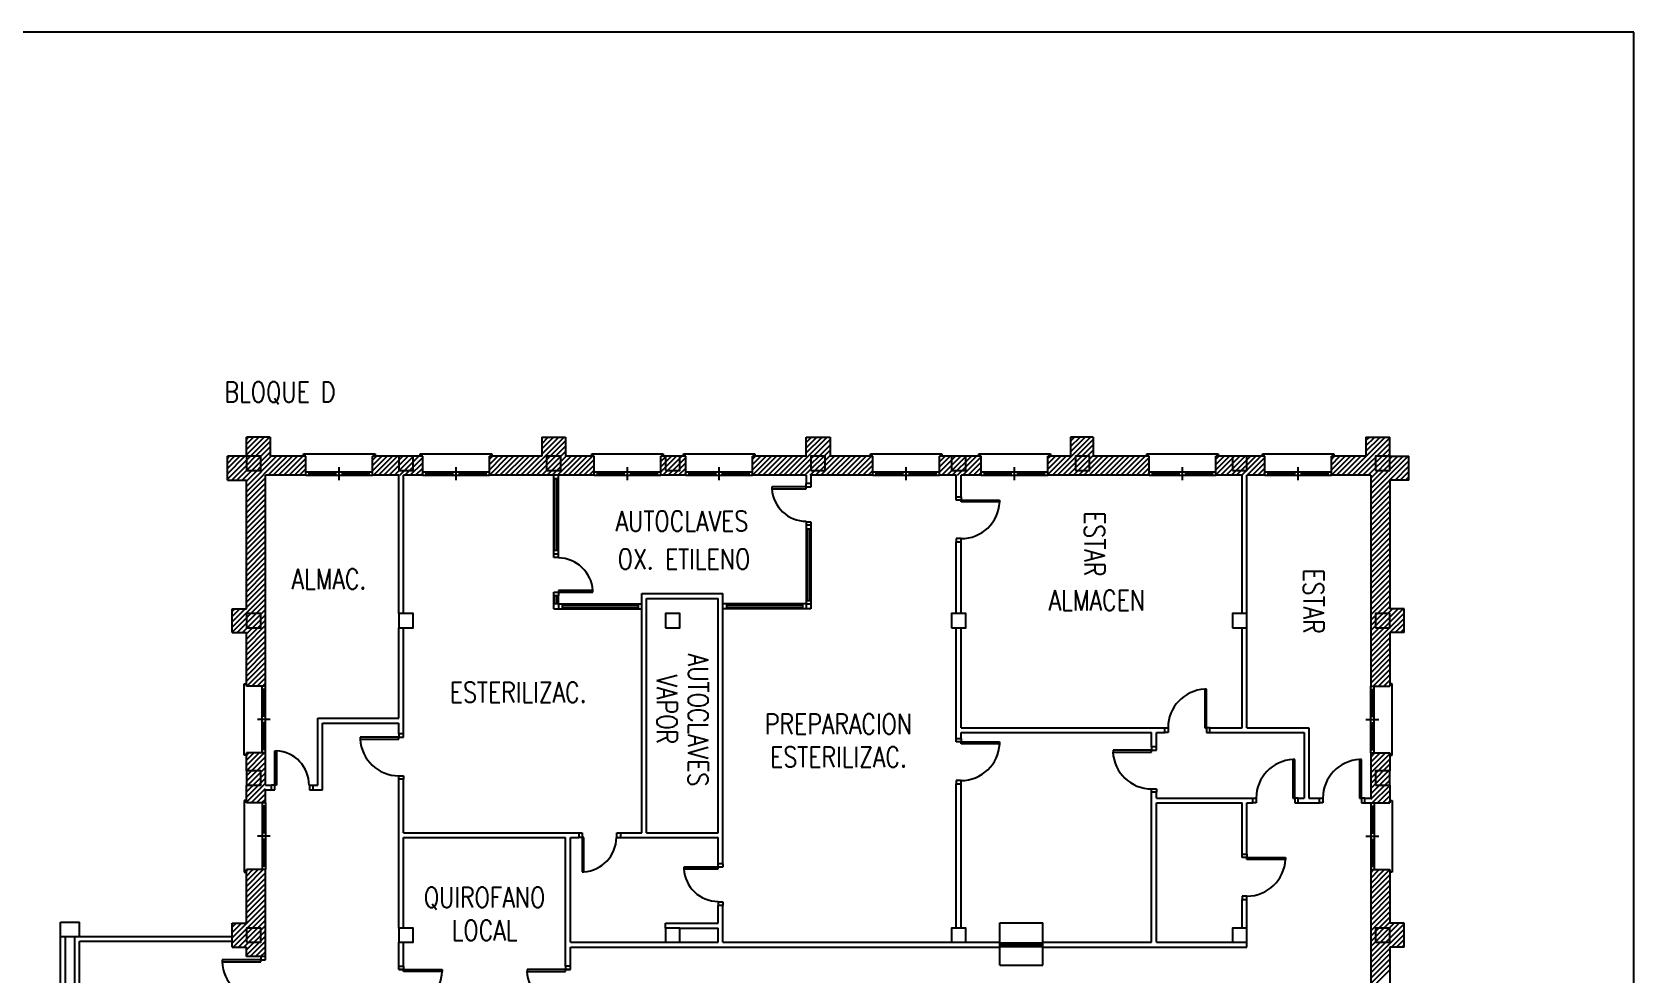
# Model space of a CAD drawing. Extents: x 0 to 420, y 0 to 297.
# Drawn here: x 285.5 to 420, y 217.9 to 297 of the extents above; entities that cross this region are included whole.
import ezdxf
from ezdxf.enums import TextEntityAlignment as Align

# ---------------------------------------------------------------- set-up
doc = ezdxf.new("R2010")
doc.units = 0
doc.header["$LTSCALE"] = 0.8
doc.header["$MEASUREMENT"] = 0
doc.layers.get('0').update_dxf_attribs({"linetype": 'CONTINUOUS'})
doc.layers.add('PLANTA-EDIFICIO', color=7, linetype='CONTINUOUS')
doc.layers.add('USO-EDIFICIO', color=7, linetype='CONTINUOUS')
doc.styles.add('ROMANS', font='ROMANS.shx', dxfattribs={"width": 0.8, "height": 1.7})

# ---------------------------------------------------------------- blocks, each defined once
blk = doc.blocks.new('*X14')
at = {"color": 0}
for p, q in [((301.9, 259.47), (305.43, 263)), ((302.27, 259.4), (305.5, 262.63)), ((303.5, 261.52), (304.98, 263)), ((303.5, 261.96), (304.54, 263)), ((303.5, 262.4), (304.1, 263)), ((303.5, 262.84), (303.66, 263)), ((326.98, 259.8), (330.18, 263)), ((327.42, 259.8), (330.3, 262.68)), ((328.3, 261.57), (329.73, 263)), ((328.3, 262.01), (329.29, 263)), ((328.3, 262.45), (328.85, 263)), ((328.3, 262.89), (328.41, 263)), ((349.07, 259.8), (352.27, 263)), ((349.51, 259.8), (352.5, 262.79)), ((349.96, 259.8), (352.5, 262.34)), ((350.5, 261.67), (351.83, 263)), ((350.5, 262.11), (351.39, 263)), ((350.5, 262.55), (350.95, 263)), ((350.5, 263), (350.5, 263)), ((371.17, 259.8), (374.37, 263)), ((371.61, 259.8), (374.6, 262.79)), ((372.05, 259.8), (374.6, 262.35)), ((372.7, 261.77), (373.93, 263)), ((372.7, 262.21), (373.49, 263)), ((372.7, 262.66), (373.04, 263)), ((395.92, 259.8), (399.12, 263)), ((396.36, 259.8), (399.5, 262.94)), ((396.8, 259.8), (399.5, 262.5)), ((397.5, 261.82), (398.68, 263)), ((397.5, 262.27), (398.23, 263)), ((397.5, 262.71), (397.79, 263)), ((301.9, 259.92), (303.38, 261.4)), ((301.9, 260.36), (302.94, 261.4)), ((301.9, 260.8), (302.5, 261.4)), ((301.9, 261.24), (302.06, 261.4)), ((302.71, 259.4), (305.5, 262.19)), ((303.15, 259.4), (305.5, 261.75)), ((303.5, 258.42), (306.48, 261.4)), ((303.5, 258.86), (306.04, 261.4)), ((303.5, 259.31), (305.59, 261.4)), ((305.32, 259.8), (306.92, 261.4)), ((305.76, 259.8), (307.36, 261.4)), ((306.2, 259.8), (307.8, 261.4)), ((306.65, 259.8), (308.25, 261.4)), ((307.09, 259.8), (308.5, 261.21)), ((314.1, 260.18), (315.32, 261.4)), ((314.1, 260.63), (314.87, 261.4)), ((314.1, 261.07), (314.43, 261.4)), ((314.16, 259.8), (315.76, 261.4)), ((314.6, 259.8), (316.2, 261.4)), ((315.04, 259.8), (316.64, 261.4)), ((315.48, 259.8), (317.08, 261.4)), ((315.93, 259.8), (317.53, 261.4)), ((316.37, 259.8), (317.97, 261.4)), ((316.81, 259.8), (318.3, 261.29)), ((323.9, 259.82), (325.48, 261.4)), ((323.9, 260.26), (325.04, 261.4)), ((323.9, 260.7), (324.6, 261.4)), ((323.9, 261.14), (324.16, 261.4)), ((324.32, 259.8), (325.92, 261.4)), ((324.77, 259.8), (326.37, 261.4)), ((325.21, 259.8), (326.81, 261.4)), ((325.65, 259.8), (327.25, 261.4)), ((326.09, 259.8), (327.69, 261.4)), ((326.53, 259.8), (328.13, 261.4)), ((327.86, 259.8), (330.3, 262.24)), ((328.3, 259.8), (330.3, 261.8)), ((328.74, 259.8), (330.34, 261.4)), ((329.18, 259.8), (330.78, 261.4)), ((329.63, 259.8), (331.23, 261.4)), ((330.07, 259.8), (331.67, 261.4)), ((330.51, 259.8), (332.11, 261.4)), ((330.95, 259.8), (332.55, 261.4)), ((331.39, 259.8), (332.7, 261.11)), ((338.3, 260.08), (339.62, 261.4)), ((338.3, 260.52), (339.18, 261.4)), ((338.3, 260.96), (338.74, 261.4)), ((338.47, 259.8), (340.07, 261.4)), ((338.91, 259.8), (340.4, 261.29)), ((346, 259.82), (347.58, 261.4)), ((346, 260.26), (347.14, 261.4)), ((346, 260.71), (346.69, 261.4)), ((346, 261.15), (346.25, 261.4)), ((346.42, 259.8), (348.02, 261.4)), ((346.86, 259.8), (348.46, 261.4)), ((347.3, 259.8), (348.9, 261.4)), ((347.75, 259.8), (349.35, 261.4)), ((348.19, 259.8), (349.79, 261.4)), ((348.63, 259.8), (350.23, 261.4)), ((350.4, 259.8), (352.5, 261.9)), ((350.84, 259.8), (352.5, 261.46)), ((351.28, 259.8), (352.88, 261.4)), ((351.72, 259.8), (353.32, 261.4)), ((352.17, 259.8), (353.77, 261.4)), ((352.61, 259.8), (354.21, 261.4)), ((353.05, 259.8), (354.65, 261.4)), ((353.49, 259.8), (355.09, 261.4)), ((353.93, 259.8), (355.53, 261.4)), ((354.38, 259.8), (355.98, 261.4)), ((354.82, 259.8), (356.1, 261.08)), ((361.7, 260.05), (363.05, 261.4)), ((361.7, 260.5), (362.6, 261.4)), ((361.7, 260.94), (362.16, 261.4)), ((361.7, 261.38), (361.72, 261.4)), ((361.89, 259.8), (363.49, 261.4)), ((362.33, 259.8), (363.93, 261.4)), ((362.77, 259.8), (364.37, 261.4)), ((363.21, 259.8), (364.81, 261.4)), ((363.66, 259.8), (365.2, 261.34)), ((370.8, 259.87), (372.33, 261.4)), ((370.8, 260.31), (371.89, 261.4)), ((370.8, 260.76), (371.44, 261.4)), ((370.8, 261.2), (371, 261.4)), ((372.5, 259.8), (374.6, 261.9)), ((372.94, 259.8), (374.6, 261.46)), ((373.38, 259.8), (374.98, 261.4)), ((373.82, 259.8), (375.42, 261.4)), ((374.26, 259.8), (375.86, 261.4)), ((374.7, 259.8), (376.3, 261.4)), ((375.15, 259.8), (376.75, 261.4)), ((375.59, 259.8), (377.19, 261.4)), ((376.03, 259.8), (377.63, 261.4)), ((376.47, 259.8), (378.07, 261.4)), ((376.91, 259.8), (378.51, 261.4)), ((377.36, 259.8), (378.96, 261.4)), ((377.8, 259.8), (379.3, 261.3)), ((384.9, 259.83), (386.47, 261.4)), ((384.9, 260.27), (386.03, 261.4)), ((384.9, 260.71), (385.59, 261.4)), ((384.9, 261.16), (385.14, 261.4)), ((385.31, 259.8), (386.91, 261.4)), ((385.75, 259.8), (387.35, 261.4)), ((386.2, 259.8), (387.8, 261.4)), ((386.64, 259.8), (388.24, 261.4)), ((387.08, 259.8), (388.68, 261.4)), ((387.52, 259.8), (389, 261.28)), ((394.6, 259.81), (396.19, 261.4)), ((394.6, 260.25), (395.75, 261.4)), ((394.6, 260.69), (395.31, 261.4)), ((394.6, 261.13), (394.87, 261.4)), ((395.03, 259.8), (396.63, 261.4)), ((395.48, 259.8), (397.08, 261.4)), ((397.24, 259.8), (399.5, 262.06)), ((397.69, 259.8), (399.5, 261.61)), ((397.9, 258.25), (401.05, 261.4)), ((397.9, 258.69), (400.61, 261.4)), ((397.9, 259.13), (400.17, 261.4)), ((397.9, 259.57), (399.73, 261.4)), ((397.9, 257.8), (401.1, 261)), ((307.53, 259.8), (308.5, 260.77)), ((307.97, 259.8), (308.5, 260.33)), ((308.41, 259.8), (308.5, 259.89)), ((317.25, 259.8), (318.3, 260.85)), ((317.69, 259.8), (318.3, 260.41)), ((318.14, 259.8), (318.3, 259.96)), ((331.84, 259.8), (332.7, 260.66)), ((332.28, 259.8), (332.7, 260.22)), ((339.35, 259.8), (340.4, 260.85)), ((339.79, 259.8), (340.4, 260.41)), ((340.23, 259.8), (340.4, 259.97)), ((355.26, 259.8), (356.1, 260.64)), ((355.7, 259.8), (356.1, 260.2)), ((364.1, 259.8), (365.2, 260.9)), ((364.54, 259.8), (365.2, 260.46)), ((364.98, 259.8), (365.2, 260.02)), ((378.24, 259.8), (379.3, 260.86)), ((378.68, 259.8), (379.3, 260.42)), ((379.12, 259.8), (379.3, 259.98)), ((387.96, 259.8), (389, 260.84)), ((388.41, 259.8), (389, 260.39)), ((388.85, 259.8), (389, 259.95)), ((399.94, 259.4), (401.1, 260.56)), ((400.38, 259.4), (401.1, 260.12)), ((400.82, 259.4), (401.1, 259.68)), ((303.5, 257.98), (305.1, 259.58)), ((303.5, 257.54), (305.1, 259.14)), ((303.5, 257.1), (305.1, 258.7)), ((303.5, 256.65), (305.1, 258.25)), ((397.9, 257.36), (399.5, 258.96)), ((397.9, 256.92), (399.5, 258.52)), ((303.5, 256.21), (305.1, 257.81)), ((303.5, 255.77), (305.1, 257.37)), ((303.5, 255.33), (305.1, 256.93)), ((397.9, 256.48), (399.5, 258.08)), ((397.9, 256.04), (399.5, 257.64)), ((397.9, 255.59), (399.5, 257.19)), ((303.5, 254.89), (305.1, 256.49)), ((303.5, 254.44), (305.1, 256.04)), ((303.5, 254), (305.1, 255.6)), ((397.9, 255.15), (399.5, 256.75)), ((397.9, 254.71), (399.5, 256.31)), ((397.9, 254.27), (399.5, 255.87)), ((303.5, 253.56), (305.1, 255.16)), ((303.5, 253.12), (305.1, 254.72)), ((303.5, 252.68), (305.1, 254.28)), ((397.9, 253.83), (399.5, 255.43)), ((397.9, 253.39), (399.5, 254.99)), ((397.9, 252.94), (399.5, 254.54)), ((303.5, 252.23), (305.1, 253.83)), ((303.5, 251.79), (305.1, 253.39)), ((303.5, 251.35), (305.1, 252.95)), ((397.9, 252.5), (399.5, 254.1)), ((397.9, 252.06), (399.5, 253.66)), ((397.9, 251.62), (399.5, 253.22)), ((303.5, 250.91), (305.1, 252.51)), ((303.5, 250.47), (305.1, 252.07)), ((303.5, 250.03), (305.1, 251.63)), ((397.9, 251.18), (399.5, 252.78)), ((397.9, 250.73), (399.5, 252.33)), ((397.9, 250.29), (399.5, 251.89)), ((303.5, 249.58), (305.1, 251.18)), ((303.5, 249.14), (305.1, 250.74)), ((303.5, 248.7), (305.1, 250.3)), ((397.9, 249.85), (399.5, 251.45)), ((397.9, 249.41), (399.5, 251.01)), ((397.9, 248.97), (399.5, 250.57)), ((302.3, 247.06), (305.1, 249.86)), ((302.3, 246.62), (305.1, 249.42)), ((302.73, 246.6), (305.1, 248.97)), ((397.9, 248.52), (399.5, 250.12)), ((397.9, 248.08), (399.5, 249.68)), ((397.9, 247.64), (399.5, 249.24)), ((302.3, 247.5), (303.4, 248.6)), ((302.3, 247.94), (302.96, 248.6)), ((302.3, 248.38), (302.52, 248.6)), ((303.17, 246.6), (305.1, 248.53)), ((303.5, 246.49), (305.1, 248.09)), ((303.5, 246.05), (305.1, 247.65)), ((397.9, 247.2), (399.5, 248.8)), ((397.9, 245.87), (400.63, 248.6)), ((397.9, 246.31), (400.19, 248.6)), ((397.9, 246.76), (399.74, 248.6)), ((397.9, 245.43), (400.7, 248.23)), ((399.51, 246.6), (400.7, 247.79)), ((303.5, 245.61), (305.1, 247.21)), ((303.5, 245.16), (305.1, 246.76)), ((303.5, 244.72), (305.1, 246.32)), ((397.9, 244.99), (399.5, 246.59)), ((397.9, 244.55), (399.5, 246.15)), ((399.95, 246.6), (400.7, 247.35)), ((400.4, 246.6), (400.7, 246.9)), ((303.5, 244.28), (305.1, 245.88)), ((303.5, 243.84), (305.1, 245.44)), ((303.5, 243.4), (305.1, 245)), ((397.9, 244.1), (399.5, 245.7)), ((397.9, 243.66), (399.5, 245.26)), ((397.9, 243.22), (399.5, 244.82)), ((303.5, 242.95), (305.1, 244.55)), ((303.5, 242.51), (305.1, 244.11)), ((303.53, 242.1), (305.1, 243.67)), ((397.9, 242.78), (399.5, 244.38)), ((397.9, 242.34), (399.5, 243.94)), ((398.11, 242.1), (399.5, 243.49)), ((303.97, 242.1), (305.1, 243.23)), ((304.41, 242.1), (305.1, 242.79)), ((304.86, 242.1), (305.1, 242.34)), ((398.55, 242.1), (399.5, 243.05)), ((398.99, 242.1), (399.5, 242.61)), ((399.43, 242.1), (399.5, 242.17)), ((303.5, 235), (305, 236.5)), ((303.5, 235.44), (304.56, 236.5)), ((303.5, 235.88), (304.12, 236.5)), ((303.5, 236.32), (303.68, 236.5)), ((303.5, 234.56), (305.1, 236.16)), ((303.5, 234.12), (305.1, 235.72)), ((397.9, 235.27), (399.13, 236.5)), ((397.9, 235.71), (398.69, 236.5)), ((397.9, 236.15), (398.25, 236.5)), ((397.9, 234.82), (399.5, 236.42)), ((397.9, 234.38), (399.5, 235.98)), ((397.9, 233.94), (399.5, 235.54)), ((303.5, 233.67), (305.1, 235.27)), ((303.5, 233.23), (305.1, 234.83)), ((303.5, 232.79), (305.1, 234.39)), ((397.9, 233.5), (399.5, 235.1)), ((397.9, 233.06), (399.5, 234.66)), ((397.9, 232.61), (399.5, 234.21)), ((303.5, 232.35), (305.1, 233.95)), ((303.89, 232.3), (305.1, 233.51)), ((304.34, 232.3), (305.1, 233.06)), ((398.03, 232.3), (399.5, 233.77)), ((398.47, 232.3), (399.5, 233.33)), ((398.91, 232.3), (399.5, 232.89)), ((304.78, 232.3), (305.1, 232.62)), ((399.35, 232.3), (399.5, 232.45)), ((303.5, 225.28), (304.92, 226.7)), ((303.5, 225.72), (304.48, 226.7)), ((303.5, 226.16), (304.04, 226.7)), ((303.5, 226.6), (303.6, 226.7)), ((303.5, 224.83), (305.1, 226.43)), ((303.5, 224.39), (305.1, 225.99)), ((397.9, 226.43), (398.17, 226.7)), ((397.9, 225.98), (398.62, 226.7)), ((397.9, 225.54), (399.06, 226.7)), ((397.9, 225.1), (399.5, 226.7)), ((397.9, 224.66), (399.5, 226.26)), ((303.5, 223.95), (305.1, 225.55)), ((303.5, 223.51), (305.1, 225.11)), ((303.5, 223.07), (305.1, 224.67)), ((397.9, 224.22), (399.5, 225.82)), ((397.9, 223.77), (399.5, 225.37)), ((397.9, 223.33), (399.5, 224.93)), ((302.3, 220.98), (305.1, 223.78)), ((302.3, 220.54), (305.1, 223.34)), ((303.5, 222.62), (305.1, 224.22)), ((397.9, 222.89), (399.5, 224.49)), ((397.9, 222.45), (399.5, 224.05)), ((397.9, 222.01), (399.5, 223.61)), ((302.3, 221.42), (303.08, 222.2)), ((302.3, 221.87), (302.63, 222.2)), ((302.4, 220.2), (305.1, 222.9)), ((302.84, 220.2), (305.1, 222.46)), ((303.29, 220.2), (305.1, 222.01)), ((397.9, 221.57), (399.5, 223.17)), ((397.9, 221.12), (399.5, 222.72)), ((397.9, 220.68), (399.5, 222.28)), ((397.9, 220.24), (399.86, 222.2)), ((397.9, 219.8), (400.3, 222.2)), ((397.9, 219.36), (400.7, 222.16)), ((303.5, 219.97), (305.1, 221.57)), ((303.5, 219.53), (305.1, 221.13)), ((303.81, 219.4), (305.1, 220.69)), ((397.9, 218.91), (400.7, 221.71)), ((399.63, 220.2), (400.7, 221.27)), ((400.07, 220.2), (400.7, 220.83)), ((304.25, 219.4), (305.1, 220.25)), ((304.69, 219.4), (305.1, 219.81)), ((397.9, 218.47), (399.5, 220.07)), ((397.9, 218.03), (399.5, 219.63)), ((400.51, 220.2), (400.7, 220.39)), ((397.9, 217.59), (399.5, 219.19)), ((397.9, 217.15), (399.5, 218.75)), ((397.9, 216.7), (399.5, 218.3))]:
    blk.add_line(p, q, dxfattribs=at)

msp = doc.modelspace()

# ---------------------------------------------------------------- linework, layer by layer
for p, q in [((420, 297), (0, 297)), ((420, 0), (420, 297))]:
    msp.add_line(p, q)
at = {"layer": 'PLANTA-EDIFICIO'}
for p, q in [((303.5, 261.4), (303.5, 263)), ((305.5, 263), (303.5, 263)), ((305.5, 263), (305.5, 261.4)), ((328.3, 263), (330.3, 263)), ((328.3, 263), (328.3, 261.4)), ((330.3, 263), (330.3, 261.4)), ((350.5, 263), (352.5, 263)), ((350.5, 261.4), (350.5, 263)), ((352.5, 263), (352.5, 261.4)), ((372.7, 263), (372.7, 261.4)), ((374.6, 263), (372.7, 263)), ((374.6, 263), (374.6, 261.4)), ((397.5, 263), (397.5, 261.4)), ((397.5, 263), (399.5, 263)), ((399.5, 261.4), (399.5, 263)), ((303.5, 261.4), (301.9, 261.4)), ((301.9, 259.4), (301.9, 261.4)), ((308.5, 261.4), (305.5, 261.4)), ((308.3, 261.4), (308.3, 261.6)), ((308.3, 261.6), (314.3, 261.6)), ((308.5, 259.8), (308.5, 261.4)), ((316.3, 261.4), (314.1, 261.4)), ((314.1, 259.8), (314.1, 261.4)), ((314.3, 261.6), (314.3, 261.4)), ((318.3, 261.4), (317.5, 261.4)), ((318.1, 261.4), (318.1, 261.6)), ((318.1, 261.6), (324.1, 261.6)), ((318.3, 259.8), (318.3, 261.4)), ((328.3, 261.4), (323.9, 261.4)), ((323.9, 259.8), (323.9, 261.4)), ((324.1, 261.6), (324.1, 261.4)), ((332.7, 261.4), (330.3, 261.4)), ((332.5, 261.6), (338.5, 261.6)), ((332.5, 261.4), (332.5, 261.6)), ((332.7, 259.8), (332.7, 261.4)), ((338.7, 261.4), (338.3, 261.4)), ((338.3, 259.8), (338.3, 261.4)), ((338.5, 261.6), (338.5, 261.4)), ((340.4, 261.4), (339.9, 261.4)), ((340.2, 261.6), (346.2, 261.6)), ((340.2, 261.4), (340.2, 261.6)), ((340.4, 259.8), (340.4, 261.4)), ((346, 259.8), (346, 261.4)), ((350.5, 261.4), (346, 261.4)), ((346.2, 261.6), (346.2, 261.4)), ((356.1, 261.4), (352.5, 261.4)), ((355.9, 261.4), (355.9, 261.6)), ((355.9, 261.6), (361.9, 261.6)), ((356.1, 259.8), (356.1, 261.4)), ((362.7, 261.4), (361.7, 261.4)), ((361.7, 259.8), (361.7, 261.4)), ((361.9, 261.6), (361.9, 261.4)), ((365.2, 261.4), (363.9, 261.4)), ((365, 261.4), (365, 261.6)), ((365, 261.6), (371, 261.6)), ((365.2, 259.8), (365.2, 261.4)), ((372.7, 261.4), (370.8, 261.4)), ((370.8, 259.8), (370.8, 261.4)), ((371, 261.6), (371, 261.4)), ((379.3, 261.4), (374.6, 261.4)), ((379.1, 261.6), (385.1, 261.6)), ((379.1, 261.4), (379.1, 261.6)), ((379.3, 259.8), (379.3, 261.4)), ((386.3, 261.4), (384.9, 261.4)), ((384.9, 259.8), (384.9, 261.4)), ((385.1, 261.6), (385.1, 261.4)), ((389, 261.4), (387.5, 261.4)), ((388.8, 261.4), (388.8, 261.6)), ((388.8, 261.6), (394.8, 261.6)), ((389, 259.8), (389, 261.4)), ((397.5, 261.4), (394.6, 261.4)), ((394.6, 259.8), (394.6, 261.4)), ((394.8, 261.6), (394.8, 261.4)), ((399.5, 261.4), (401.1, 261.4)), ((401.1, 259.4), (401.1, 261.4)), ((308.5, 259.8), (305.1, 259.8)), ((305.1, 242.1), (305.1, 259.8)), ((308.5, 260.08), (314.1, 260.08)), ((308.5, 259.8), (308.5, 260.08)), ((308.5, 259.8), (314.1, 259.8)), ((308.78, 259.8), (308.78, 260.08)), ((308.78, 259.94), (311.02, 259.94)), ((311.02, 259.8), (311.02, 260.08)), ((311.3, 259.4), (311.3, 260.48)), ((311.3, 259.8), (311.3, 260.08)), ((311.58, 259.8), (311.58, 260.08)), ((311.58, 259.94), (313.82, 259.94)), ((313.82, 259.8), (313.82, 260.08)), ((316.3, 259.8), (314.1, 259.8)), ((316.3, 248.2), (316.3, 259.8)), ((316.7, 248.2), (316.7, 259.8)), ((318.3, 259.8), (316.7, 259.8)), ((318.3, 260.08), (323.9, 260.08)), ((318.3, 259.8), (318.3, 260.08)), ((318.3, 259.8), (323.9, 259.8)), ((318.58, 259.8), (318.58, 260.08)), ((318.58, 259.94), (320.82, 259.94)), ((320.82, 259.8), (320.82, 260.08)), ((321.1, 259.4), (321.1, 260.48)), ((321.1, 259.8), (321.1, 260.08)), ((321.38, 259.8), (321.38, 260.08)), ((321.38, 259.94), (323.62, 259.94)), ((323.62, 259.8), (323.62, 260.08)), ((329.7, 259.8), (323.9, 259.8)), ((329.3, 253.2), (329.3, 259.8)), ((332.7, 259.8), (329.7, 259.8)), ((329.7, 253.2), (329.7, 259.8)), ((332.7, 259.8), (332.7, 260.08)), ((332.7, 260.08), (338.3, 260.08)), ((332.7, 259.8), (338.3, 259.8)), ((332.98, 259.8), (332.98, 260.08)), ((332.98, 259.94), (335.22, 259.94)), ((335.22, 259.8), (335.22, 260.08)), ((335.5, 259.4), (335.5, 260.48)), ((335.5, 259.8), (335.5, 260.08)), ((335.78, 259.8), (335.78, 260.08)), ((335.78, 259.94), (338.02, 259.94)), ((338.02, 259.8), (338.02, 260.08)), ((340.4, 259.8), (338.3, 259.8)), ((340.4, 259.8), (340.4, 260.08)), ((340.4, 260.08), (346, 260.08)), ((340.4, 259.8), (346, 259.8)), ((340.68, 259.8), (340.68, 260.08)), ((340.68, 259.94), (342.92, 259.94)), ((342.92, 259.8), (342.92, 260.08)), ((343.2, 259.4), (343.2, 260.48)), ((343.2, 259.8), (343.2, 260.08)), ((343.48, 259.8), (343.48, 260.08)), ((343.48, 259.94), (345.72, 259.94)), ((345.72, 259.8), (345.72, 260.08)), ((350.5, 259.8), (346, 259.8)), ((350.5, 259.8), (350.5, 259.1)), ((350.9, 259.8), (350.9, 259.1)), ((356.1, 259.8), (350.9, 259.8)), ((356.1, 260.08), (361.7, 260.08)), ((356.1, 259.8), (356.1, 260.08)), ((356.1, 259.8), (361.7, 259.8)), ((356.38, 259.8), (356.38, 260.08)), ((356.38, 259.94), (358.62, 259.94)), ((358.62, 259.8), (358.62, 260.08)), ((358.9, 259.4), (358.9, 260.48)), ((358.9, 259.8), (358.9, 260.08)), ((359.18, 259.8), (359.18, 260.08)), ((359.18, 259.94), (361.42, 259.94)), ((361.42, 259.8), (361.42, 260.08)), ((363.1, 259.8), (361.7, 259.8)), ((363.1, 258), (363.1, 259.8)), ((363.5, 258), (363.5, 259.8)), ((365.2, 259.8), (363.5, 259.8)), ((365.2, 260.08), (370.8, 260.08)), ((365.2, 259.8), (365.2, 260.08)), ((365.2, 259.8), (370.8, 259.8)), ((365.48, 259.8), (365.48, 260.08)), ((365.48, 259.94), (367.72, 259.94)), ((367.72, 259.8), (367.72, 260.08)), ((368, 259.4), (368, 260.48)), ((368, 259.8), (368, 260.08)), ((368.28, 259.8), (368.28, 260.08)), ((368.28, 259.94), (370.52, 259.94)), ((370.52, 259.8), (370.52, 260.08)), ((379.3, 259.8), (370.8, 259.8)), ((379.3, 259.8), (379.3, 260.08)), ((379.3, 260.08), (384.9, 260.08)), ((379.3, 259.8), (384.9, 259.8)), ((379.58, 259.8), (379.58, 260.08)), ((379.58, 259.94), (381.82, 259.94)), ((381.82, 259.8), (381.82, 260.08)), ((382.1, 259.4), (382.1, 260.48)), ((382.1, 259.8), (382.1, 260.08)), ((382.38, 259.8), (382.38, 260.08)), ((382.38, 259.94), (384.62, 259.94)), ((384.62, 259.8), (384.62, 260.08)), ((387.1, 259.8), (384.9, 259.8)), ((387.1, 248.2), (387.1, 259.8)), ((387.5, 248.2), (387.5, 259.8)), ((389, 259.8), (387.5, 259.8)), ((389, 260.08), (394.6, 260.08)), ((389, 259.8), (389, 260.08)), ((389, 259.8), (394.6, 259.8)), ((389.28, 259.8), (389.28, 260.08)), ((389.28, 259.94), (391.52, 259.94)), ((391.52, 259.8), (391.52, 260.08)), ((391.8, 259.4), (391.8, 260.48)), ((391.8, 259.8), (391.8, 260.08)), ((392.08, 259.8), (392.08, 260.08)), ((392.08, 259.94), (394.32, 259.94)), ((394.32, 259.8), (394.32, 260.08)), ((397.9, 259.8), (394.6, 259.8)), ((397.9, 259.8), (397.9, 242.1)), ((301.9, 259.4), (303.5, 259.4)), ((303.5, 248.6), (303.5, 259.4)), ((329.7, 259.5), (329.3, 259.5)), ((329.4, 253.5), (329.4, 259.5)), ((329.6, 253.5), (329.6, 259.5)), ((350.5, 258.82), (347.62, 258.82)), ((347.62, 258.82), (347.62, 258.66)), ((347.62, 258.66), (350.5, 258.66)), ((350.9, 259.1), (350.5, 259.1)), ((350.5, 258.8), (350.5, 259.1)), ((350.5, 258.66), (350.5, 258.82)), ((350.9, 258.8), (350.5, 258.8)), ((350.9, 259.1), (350.9, 258.8)), ((399.5, 259.4), (399.5, 248.6)), ((401.1, 259.4), (399.5, 259.4)), ((363.1, 258), (363.5, 258)), ((363.1, 257.72), (363.1, 258)), ((363.5, 257.72), (363.1, 257.72)), ((363.5, 258), (363.5, 257.72)), ((363.5, 257.72), (366.74, 257.72)), ((363.5, 257.56), (363.5, 257.72)), ((366.74, 257.56), (363.5, 257.56)), ((366.74, 257.72), (366.74, 257.56)), ((350.5, 255.94), (350.5, 255.6)), ((350.5, 255.9), (350.9, 255.9)), ((350.5, 255.6), (350.5, 249)), ((350.9, 255.6), (350.5, 255.6)), ((350.9, 255.9), (350.9, 255.6)), ((350.9, 255.6), (350.9, 248.6)), ((350.5, 255.3), (350.9, 255.3)), ((350.6, 255.3), (350.6, 249.3)), ((350.8, 255.3), (350.8, 249.3)), ((363.1, 254.48), (363.1, 254.2)), ((363.5, 254.48), (363.1, 254.48)), ((363.5, 254.2), (363.5, 254.48)), ((329.7, 253.5), (329.3, 253.5)), ((329.3, 252.9), (329.3, 253.2)), ((329.3, 253.2), (329.7, 253.2)), ((329.7, 252.9), (329.3, 252.9)), ((329.7, 252.86), (329.7, 253.2)), ((363.1, 254.2), (363.5, 254.2)), ((363.1, 248.2), (363.1, 254.2)), ((363.5, 248.2), (363.5, 254.2)), ((329.3, 249.7), (329.3, 250)), ((329.3, 250), (329.7, 250)), ((329.3, 248.6), (329.3, 249.7)), ((329.3, 249.7), (329.7, 249.7)), ((329.7, 249), (329.3, 249)), ((329.4, 249), (329.4, 249.7)), ((329.6, 249), (329.6, 249.7)), ((329.7, 250.14), (329.7, 249.98)), ((332.58, 250.14), (329.7, 250.14)), ((329.7, 250), (329.7, 249.7)), ((329.7, 249.98), (332.58, 249.98)), ((329.7, 249), (329.7, 249.7)), ((329.7, 249), (329.7, 248.6)), ((329.7, 249), (336.7, 249)), ((330, 249), (330, 248.6)), ((336.4, 248.9), (330, 248.9)), ((332.58, 249.98), (332.58, 250.14)), ((336.4, 249), (336.4, 248.6)), ((336.7, 229.8), (336.7, 249.87)), ((336.7, 249.87), (343.5, 249.87)), ((337.1, 229.8), (337.1, 249.47)), ((337.1, 249.47), (343.1, 249.47)), ((343.1, 229.8), (343.1, 249.47)), ((343.5, 227.2), (343.5, 249.87)), ((350.5, 249), (343.5, 249)), ((343.8, 249), (343.8, 248.6)), ((343.8, 248.9), (350.2, 248.9)), ((350.2, 249), (350.2, 248.6)), ((350.5, 249.3), (350.9, 249.3)), ((350.5, 249), (350.9, 249)), ((350.5, 249), (350.5, 248.6)), ((302.3, 246.6), (302.3, 248.6)), ((302.3, 248.6), (303.5, 248.6)), ((329.3, 248.6), (336.7, 248.6)), ((336.4, 248.7), (330, 248.7)), ((350.9, 248.6), (343.5, 248.6)), ((343.8, 248.7), (350.2, 248.7)), ((400.7, 248.6), (399.5, 248.6)), ((400.7, 246.6), (400.7, 248.6)), ((302.3, 246.6), (303.5, 246.6)), ((303.5, 242.1), (303.5, 246.6)), ((316.3, 239.4), (316.3, 247)), ((316.7, 238.1), (316.7, 247)), ((363.1, 237.7), (363.1, 247)), ((363.5, 238.6), (363.5, 247)), ((387.1, 238.6), (387.1, 247)), ((387.5, 238.6), (387.5, 247)), ((399.5, 246.6), (399.5, 242.1)), ((400.7, 246.6), (399.5, 246.6)), ((303.3, 242.3), (303.5, 242.3)), ((303.3, 236.3), (303.3, 242.3)), ((305.1, 242.1), (303.5, 242.1)), ((304.82, 236.5), (304.82, 242.1)), ((305.1, 236.5), (305.1, 242.1)), ((397.9, 242.1), (399.5, 242.1)), ((397.9, 236.5), (397.9, 242.1)), ((398.18, 236.5), (398.18, 242.1)), ((399.7, 242.3), (399.5, 242.3)), ((399.7, 236.3), (399.7, 242.3)), ((305.1, 241.82), (304.82, 241.82)), ((304.96, 239.58), (304.96, 241.82)), ((384.12, 241.84), (383.96, 241.84)), ((383.96, 241.84), (383.96, 238.6)), ((384.12, 238.6), (384.12, 241.84)), ((397.9, 241.82), (398.18, 241.82)), ((398.04, 239.58), (398.04, 241.82)), ((305.1, 239.58), (304.82, 239.58)), ((397.9, 239.58), (398.18, 239.58)), ((305.5, 239.3), (304.42, 239.3)), ((305.1, 239.3), (304.82, 239.3)), ((305.1, 239.02), (304.82, 239.02)), ((304.96, 236.78), (304.96, 239.02)), ((309.5, 239.4), (316.3, 239.4)), ((309.5, 233.8), (309.5, 239.4)), ((309.9, 239), (316.3, 239)), ((309.9, 233.4), (309.9, 239)), ((316.3, 238.1), (316.3, 239)), ((316.7, 238.1), (316.3, 238.1)), ((316.3, 238.1), (316.3, 237.82)), ((316.7, 237.82), (316.7, 238.1)), ((363.5, 238.6), (380.6, 238.6)), ((363.5, 237.7), (363.5, 238.2)), ((363.5, 238.2), (379.5, 238.2)), ((379.5, 237), (379.5, 238.2)), ((379.9, 237), (379.9, 238.2)), ((379.9, 238.2), (380.6, 238.2)), ((380.6, 238.2), (380.6, 238.6)), ((380.6, 238.6), (380.88, 238.6)), ((380.88, 238.2), (380.6, 238.2)), ((380.88, 238.6), (380.88, 238.2)), ((383.96, 238.6), (384.12, 238.6)), ((384.4, 238.6), (384.12, 238.6)), ((384.12, 238.6), (384.12, 238.2)), ((384.12, 238.2), (384.4, 238.2)), ((384.4, 238.6), (387.1, 238.6)), ((384.4, 238.2), (384.4, 238.6)), ((384.4, 238.2), (392.3, 238.2)), ((387.5, 238.6), (392.7, 238.6)), ((392.3, 238.2), (392.3, 232.7)), ((392.7, 238.6), (392.7, 232.7)), ((397.5, 239.3), (398.58, 239.3)), ((397.9, 239.3), (398.18, 239.3)), ((397.9, 239.02), (398.18, 239.02)), ((398.04, 236.78), (398.04, 239.02)), ((305.1, 236.78), (304.82, 236.78)), ((316.3, 237.82), (313.06, 237.82)), ((313.06, 237.82), (313.06, 237.66)), ((313.06, 237.66), (316.3, 237.66)), ((316.3, 237.66), (316.3, 237.82)), ((316.3, 237.82), (316.7, 237.82)), ((363.1, 237.7), (363.5, 237.7)), ((363.1, 237.42), (363.1, 237.7)), ((363.5, 237.42), (363.1, 237.42)), ((363.5, 237.7), (363.5, 237.42)), ((363.5, 237.26), (363.5, 237.42)), ((363.5, 237.42), (366.74, 237.42)), ((366.74, 237.26), (363.5, 237.26)), ((366.74, 237.42), (366.74, 237.26)), ((379.5, 236.72), (376.26, 236.72)), ((376.26, 236.72), (376.26, 236.56)), ((379.9, 237), (379.5, 237)), ((379.5, 237), (379.5, 236.72)), ((379.5, 236.56), (379.5, 236.72)), ((379.5, 236.72), (379.9, 236.72)), ((379.9, 236.72), (379.9, 237)), ((397.9, 236.78), (398.18, 236.78)), ((303.5, 236.3), (303.3, 236.3)), ((303.5, 235), (303.5, 236.5)), ((305.1, 236.5), (303.5, 236.5)), ((305.1, 236.5), (304.82, 236.5)), ((305.1, 233.8), (305.1, 236.5)), ((305.88, 233.8), (305.88, 236.68)), ((305.88, 236.68), (306.04, 236.68)), ((306.04, 236.68), (306.04, 233.8)), ((376.26, 236.56), (379.5, 236.56)), ((391.52, 235.94), (391.36, 235.94)), ((391.36, 235.94), (391.36, 232.7)), ((391.52, 232.7), (391.52, 235.94)), ((397.12, 235.94), (396.96, 235.94)), ((396.96, 235.94), (396.96, 232.7)), ((397.12, 232.7), (397.12, 235.94)), ((397.9, 236.5), (397.9, 232.7)), ((397.9, 236.5), (399.5, 236.5)), ((397.9, 236.5), (398.18, 236.5)), ((399.5, 236.5), (399.5, 235)), ((399.5, 236.3), (399.7, 236.3)), ((316.3, 234.3), (316.3, 234.58)), ((316.3, 234.58), (316.7, 234.58)), ((316.7, 234.3), (316.3, 234.3)), ((316.3, 221.8), (316.3, 234.3)), ((316.7, 234.58), (316.7, 234.3)), ((316.7, 229.8), (316.7, 234.3)), ((363.5, 234.18), (363.1, 234.18)), ((363.1, 234.18), (363.1, 233.9)), ((363.5, 233.9), (363.5, 234.18)), ((303.5, 232.3), (303.5, 233.8)), ((305.1, 233.8), (305.6, 233.8)), ((305.1, 233.4), (305.6, 233.4)), ((305.1, 232.3), (305.1, 233.4)), ((305.6, 233.4), (305.6, 233.8)), ((305.9, 233.8), (305.6, 233.8)), ((305.6, 233.4), (305.9, 233.4)), ((306.04, 233.8), (305.88, 233.8)), ((305.9, 233.4), (305.9, 233.8)), ((308.76, 233.8), (309.1, 233.8)), ((308.8, 233.8), (308.8, 233.4)), ((308.8, 233.4), (309.1, 233.4)), ((309.1, 233.8), (309.5, 233.8)), ((309.1, 233.4), (309.1, 233.8)), ((309.1, 233.4), (309.9, 233.4)), ((363.1, 221.8), (363.1, 233.9)), ((363.1, 233.9), (363.5, 233.9)), ((363.5, 221.8), (363.5, 233.9)), ((379.5, 233.2), (379.5, 233.48)), ((379.5, 233.48), (379.9, 233.48)), ((379.9, 233.2), (379.5, 233.2)), ((379.5, 220.6), (379.5, 233.2)), ((379.9, 233.48), (379.9, 233.2)), ((379.9, 232.7), (379.9, 233.2)), ((379.9, 232.7), (388, 232.7)), ((388, 232.3), (388, 232.7)), ((388, 232.7), (388.28, 232.7)), ((388.28, 232.7), (388.28, 232.3)), ((391.36, 232.7), (391.52, 232.7)), ((391.8, 232.7), (391.52, 232.7)), ((391.52, 232.7), (391.52, 232.3)), ((391.8, 232.7), (392.3, 232.7)), ((391.8, 232.3), (391.8, 232.7)), ((392.7, 232.7), (393.6, 232.7)), ((393.6, 232.3), (393.6, 232.7)), ((393.6, 232.7), (393.88, 232.7)), ((393.88, 232.7), (393.88, 232.3)), ((396.96, 232.7), (397.12, 232.7)), ((397.4, 232.7), (397.12, 232.7)), ((397.12, 232.7), (397.12, 232.3)), ((397.4, 232.7), (397.9, 232.7)), ((397.4, 232.3), (397.4, 232.7)), ((399.5, 233.8), (399.5, 232.3)), ((303.5, 232.5), (303.3, 232.5)), ((303.3, 232.5), (303.3, 226.5)), ((305.1, 232.3), (303.5, 232.3)), ((304.82, 232.3), (304.82, 226.7)), ((305.1, 232.3), (304.82, 232.3)), ((305.1, 232.02), (304.82, 232.02)), ((304.96, 232.02), (304.96, 229.78)), ((305.1, 232.3), (305.1, 226.7)), ((379.9, 232.3), (387.1, 232.3)), ((379.9, 220.6), (379.9, 232.3)), ((387.1, 228), (387.1, 232.3)), ((387.5, 228), (387.5, 232.3)), ((387.5, 232.3), (388, 232.3)), ((388.28, 232.3), (388, 232.3)), ((391.52, 232.3), (391.8, 232.3)), ((391.8, 232.3), (393.6, 232.3)), ((393.88, 232.3), (393.6, 232.3)), ((397.12, 232.3), (397.4, 232.3)), ((397.4, 232.3), (397.9, 232.3)), ((397.9, 232.3), (399.5, 232.3)), ((397.9, 232.3), (398.18, 232.3)), ((397.9, 232.3), (397.9, 226.7)), ((397.9, 232.02), (398.18, 232.02)), ((398.04, 232.02), (398.04, 229.78)), ((398.18, 232.3), (398.18, 226.7)), ((399.5, 232.5), (399.7, 232.5)), ((399.7, 232.5), (399.7, 226.5)), ((305.5, 229.5), (304.42, 229.5)), ((305.1, 229.78), (304.82, 229.78)), ((305.1, 229.5), (304.82, 229.5)), ((305.1, 229.22), (304.82, 229.22)), ((304.96, 229.22), (304.96, 226.98)), ((316.7, 229.8), (331.4, 229.8)), ((316.7, 229.4), (330.3, 229.4)), ((316.7, 221.8), (316.7, 229.4)), ((330.3, 218.6), (330.3, 229.4)), ((330.7, 229.4), (331.4, 229.4)), ((330.7, 220.6), (330.7, 229.4)), ((331.4, 229.8), (331.4, 229.4)), ((331.4, 229.8), (331.7, 229.8)), ((331.7, 229.4), (331.4, 229.4)), ((331.84, 229.4), (331.68, 229.4)), ((331.68, 229.4), (331.68, 226.52)), ((331.7, 229.8), (331.7, 229.4)), ((331.84, 226.52), (331.84, 229.4)), ((334.56, 229.4), (334.9, 229.4)), ((334.6, 229.4), (334.6, 229.8)), ((334.6, 229.8), (334.9, 229.8)), ((334.9, 229.8), (336.7, 229.8)), ((334.9, 229.8), (334.9, 229.4)), ((334.9, 229.4), (343.1, 229.4)), ((337.1, 229.8), (343.1, 229.8)), ((343.1, 227.2), (343.1, 229.4)), ((397.5, 229.5), (398.58, 229.5)), ((397.9, 229.78), (398.18, 229.78)), ((397.9, 229.5), (398.18, 229.5)), ((397.9, 229.22), (398.18, 229.22)), ((398.04, 229.22), (398.04, 226.98)), ((387.1, 228), (387.5, 228)), ((387.1, 227.72), (387.1, 228)), ((387.5, 227.72), (387.1, 227.72)), ((387.5, 228), (387.5, 227.72)), ((387.5, 227.72), (390.74, 227.72)), ((387.5, 227.56), (387.5, 227.72)), ((390.74, 227.56), (387.5, 227.56)), ((390.74, 227.72), (390.74, 227.56)), ((303.3, 226.5), (303.5, 226.5)), ((305.1, 226.7), (303.5, 226.7)), ((303.5, 222.2), (303.5, 226.7)), ((305.1, 226.98), (304.82, 226.98)), ((305.1, 219.4), (305.1, 226.7)), ((331.68, 226.52), (331.84, 226.52)), ((343.1, 226.92), (340.22, 226.92)), ((340.22, 226.92), (340.22, 226.76)), ((340.22, 226.76), (343.1, 226.76)), ((343.5, 227.2), (343.1, 227.2)), ((343.1, 226.9), (343.1, 227.2)), ((343.1, 226.76), (343.1, 226.92)), ((343.5, 226.9), (343.1, 226.9)), ((343.5, 227.2), (343.5, 226.9)), ((397.9, 226.98), (398.18, 226.98)), ((397.9, 226.7), (397.9, 189.3)), ((397.9, 226.7), (399.5, 226.7)), ((399.5, 226.7), (399.5, 222.2)), ((399.7, 226.5), (399.5, 226.5)), ((343.1, 224.04), (343.1, 223.7)), ((343.1, 224), (343.5, 224)), ((343.5, 223.7), (343.1, 223.7)), ((343.1, 222.2), (343.1, 223.7)), ((343.5, 224), (343.5, 223.7)), ((343.5, 220.6), (343.5, 223.7)), ((387.1, 224.48), (387.1, 224.2)), ((387.5, 224.48), (387.1, 224.48)), ((387.1, 224.2), (387.5, 224.2)), ((387.1, 221.8), (387.1, 224.2)), ((387.5, 224.2), (387.5, 224.48)), ((387.5, 221.8), (387.5, 224.2)), ((287.9, 221.1), (287.9, 222.3)), ((287.9, 222.3), (289.5, 222.3)), ((289.5, 221.1), (289.5, 222.3)), ((302.3, 222.2), (303.5, 222.2)), ((302.3, 220.2), (302.3, 222.2)), ((338.7, 221.8), (338.7, 222.2)), ((338.7, 222.2), (343.1, 222.2)), ((366.76, 222.23), (370.37, 222.23)), ((366.76, 218.69), (366.76, 222.23)), ((370.37, 218.69), (370.37, 222.23)), ((400.7, 222.2), (399.5, 222.2)), ((400.7, 220.2), (400.7, 222.2)), ((287.9, 221.1), (289.5, 221.1)), ((287.9, 193.3), (287.9, 221.1)), ((288.3, 193.3), (288.3, 221.1)), ((289.1, 193.3), (289.1, 221.1)), ((289.5, 221.1), (302.3, 221.1)), ((289.5, 193.7), (289.5, 220.7)), ((289.5, 220.7), (302.3, 220.7)), ((316.3, 218.6), (316.3, 220.6)), ((316.7, 218.6), (316.7, 220.6)), ((330.7, 220.6), (338.7, 220.6)), ((339.9, 221.8), (343.1, 221.8)), ((339.9, 220.6), (343.1, 220.6)), ((343.1, 220.6), (343.1, 221.8)), ((343.5, 220.6), (362.7, 220.6)), ((363.9, 220.6), (366.76, 220.6)), ((370.37, 220.6), (379.5, 220.6)), ((379.9, 220.6), (386.3, 220.6)), ((387.5, 220.2), (387.5, 220.6)), ((302.3, 220.2), (303.5, 220.2)), ((303.5, 219.4), (303.5, 220.2)), ((305.1, 219.4), (303.5, 219.4)), ((304.7, 219.4), (304.7, 219.12)), ((305.1, 219.12), (305.1, 219.4)), ((330.7, 218.6), (330.7, 220.2)), ((330.7, 220.2), (366.76, 220.2)), ((366.76, 220.55), (370.37, 220.55)), ((366.76, 220.4), (370.37, 220.4)), ((366.76, 220.25), (370.37, 220.25)), ((370.37, 220.2), (387.5, 220.2)), ((400.7, 220.2), (399.5, 220.2)), ((399.5, 220.2), (399.5, 209)), ((304.7, 219.12), (301.46, 219.12)), ((301.46, 219.12), (301.46, 218.96)), ((301.46, 218.96), (304.7, 218.96)), ((304.7, 218.96), (304.7, 219.12)), ((304.7, 219.12), (305.1, 219.12)), ((316.3, 218.6), (316.7, 218.6)), ((316.3, 218.32), (316.3, 218.6)), ((316.7, 218.32), (316.3, 218.32)), ((316.3, 218.32), (316.7, 218.32)), ((316.7, 218.6), (316.7, 218.32)), ((316.7, 218.32), (319.94, 218.32)), ((316.7, 218.16), (316.7, 218.32)), ((319.94, 218.16), (316.7, 218.16)), ((319.94, 218.32), (319.94, 218.16)), ((327.06, 218.32), (327.06, 218.16)), ((330.3, 218.32), (327.06, 218.32)), ((327.06, 218.16), (330.3, 218.16)), ((330.7, 218.6), (330.3, 218.6)), ((330.3, 218.6), (330.3, 218.32)), ((330.7, 218.32), (330.3, 218.32)), ((330.3, 218.32), (330.7, 218.32)), ((330.3, 218.16), (330.3, 218.32)), ((330.7, 218.32), (330.7, 218.6)), ((366.76, 218.69), (370.37, 218.69))]:
    msp.add_line(p, q, dxfattribs=at)
for points in [[(303.5, 260.2), (304.7, 260.2), (304.7, 261.4), (303.5, 261.4)], [(316.3, 260.2), (317.5, 260.2), (317.5, 261.4), (316.3, 261.4)], [(328.7, 260.2), (329.9, 260.2), (329.9, 261.4), (328.7, 261.4)], [(338.7, 260.2), (339.9, 260.2), (339.9, 261.4), (338.7, 261.4)], [(350.9, 260.2), (352.1, 260.2), (352.1, 261.4), (350.9, 261.4)], [(362.7, 260.2), (363.9, 260.2), (363.9, 261.4), (362.7, 261.4)], [(373.1, 260.2), (374.3, 260.2), (374.3, 261.4), (373.1, 261.4)], [(386.3, 260.2), (387.5, 260.2), (387.5, 261.4), (386.3, 261.4)], [(398.3, 260.2), (399.5, 260.2), (399.5, 261.4), (398.3, 261.4)], [(303.5, 247), (304.7, 247), (304.7, 248.2), (303.5, 248.2)], [(316.3, 247), (317.5, 247), (317.5, 248.2), (316.3, 248.2)], [(338.7, 247), (339.9, 247), (339.9, 248.2), (338.7, 248.2)], [(362.7, 247), (363.9, 247), (363.9, 248.2), (362.7, 248.2)], [(386.3, 247), (387.5, 247), (387.5, 248.2), (386.3, 248.2)], [(398.3, 247), (399.5, 247), (399.5, 248.2), (398.3, 248.2)], [(303.5, 233.8), (304.7, 233.8), (304.7, 235), (303.5, 235)], [(398.3, 233.8), (399.5, 233.8), (399.5, 235), (398.3, 235)], [(303.5, 220.6), (304.7, 220.6), (304.7, 221.8), (303.5, 221.8)], [(316.3, 220.6), (317.5, 220.6), (317.5, 221.8), (316.3, 221.8)], [(338.7, 220.6), (339.9, 220.6), (339.9, 221.8), (338.7, 221.8)], [(362.7, 220.6), (363.9, 220.6), (363.9, 221.8), (362.7, 221.8)], [(386.3, 220.6), (387.5, 220.6), (387.5, 221.8), (386.3, 221.8)], [(398.3, 220.6), (399.5, 220.6), (399.5, 221.8), (398.3, 221.8)]]:
    msp.add_lwpolyline(points, close=True, dxfattribs=at)
for centre, radius, start, end in [((350.51, 258.83), 2.89, 183.3024, 269.8991), ((363.5, 257.73), 3.25, 270.0844, 357.0152), ((329.69, 249.97), 2.89, 3.3024, 89.8991), ((384.13, 238.6), 3.25, 92.9848, 179.9156), ((316.3, 237.83), 3.25, 182.9848, 269.9156), ((363.5, 237.43), 3.25, 270.0844, 357.0152), ((305.87, 233.79), 2.89, 0.1009, 86.6976), ((379.5, 236.73), 3.25, 182.9848, 269.9156), ((391.53, 232.7), 3.25, 92.9848, 179.9156), ((397.13, 232.7), 3.25, 92.9848, 179.9156), ((331.67, 229.41), 2.89, 273.3024, 359.8991), ((387.5, 227.73), 3.25, 270.0844, 357.0152), ((343.11, 226.93), 2.89, 183.3024, 269.8991), ((304.7, 219.13), 3.25, 182.9848, 269.9156), ((316.7, 218.33), 3.25, 276.361, 357.0152), ((330.3, 218.33), 3.25, 182.9848, 263.639)]:
    msp.add_arc(centre, radius, start, end, dxfattribs=at)

# ---------------------------------------------------------------- block references
at = {"layer": 'PLANTA-EDIFICIO', "color": 9}
msp.add_blockref('*X14', (0, 0), dxfattribs=at)

# ---------------------------------------------------------------- texts
at = {"layer": 'USO-EDIFICIO', "style": 'ROMANS', "width": 0.8}
msp.add_text('BLOQUE D', height=1.7, dxfattribs=at).set_placement((301.65, 265.94))
for s, p in [('AUTOCLAVES', (340.06, 255.1)), ('OX. ETILENO', (340.24, 251.91)), ('ALMAC.', (310.43, 250.24)), ('ALMACEN', (374.9, 248.46)), ('ESTERILIZAC.', (326.32, 240.74)), ('PREPARACION', (353.21, 238.07)), ('ESTERILIZAC.', (353.21, 235.31)), ('QUIROFANO', (323.5, 223.52)), ('LOCAL', (323.5, 220.76))]:
    msp.add_text(s, height=1.7, dxfattribs=at).set_placement(p, align=Align.CENTER)
for s, p in [('ESTAR', (373.88, 254.04)), ('ESTAR', (392.26, 249.23)), ('AUTOCLAVES', (340.58, 239.25)), ('VAPOR', (337.97, 240.15))]:
    msp.add_text(s, height=1.7, rotation=270, dxfattribs=at).set_placement(p, align=Align.CENTER)

doc.saveas('drawing.dxf')
